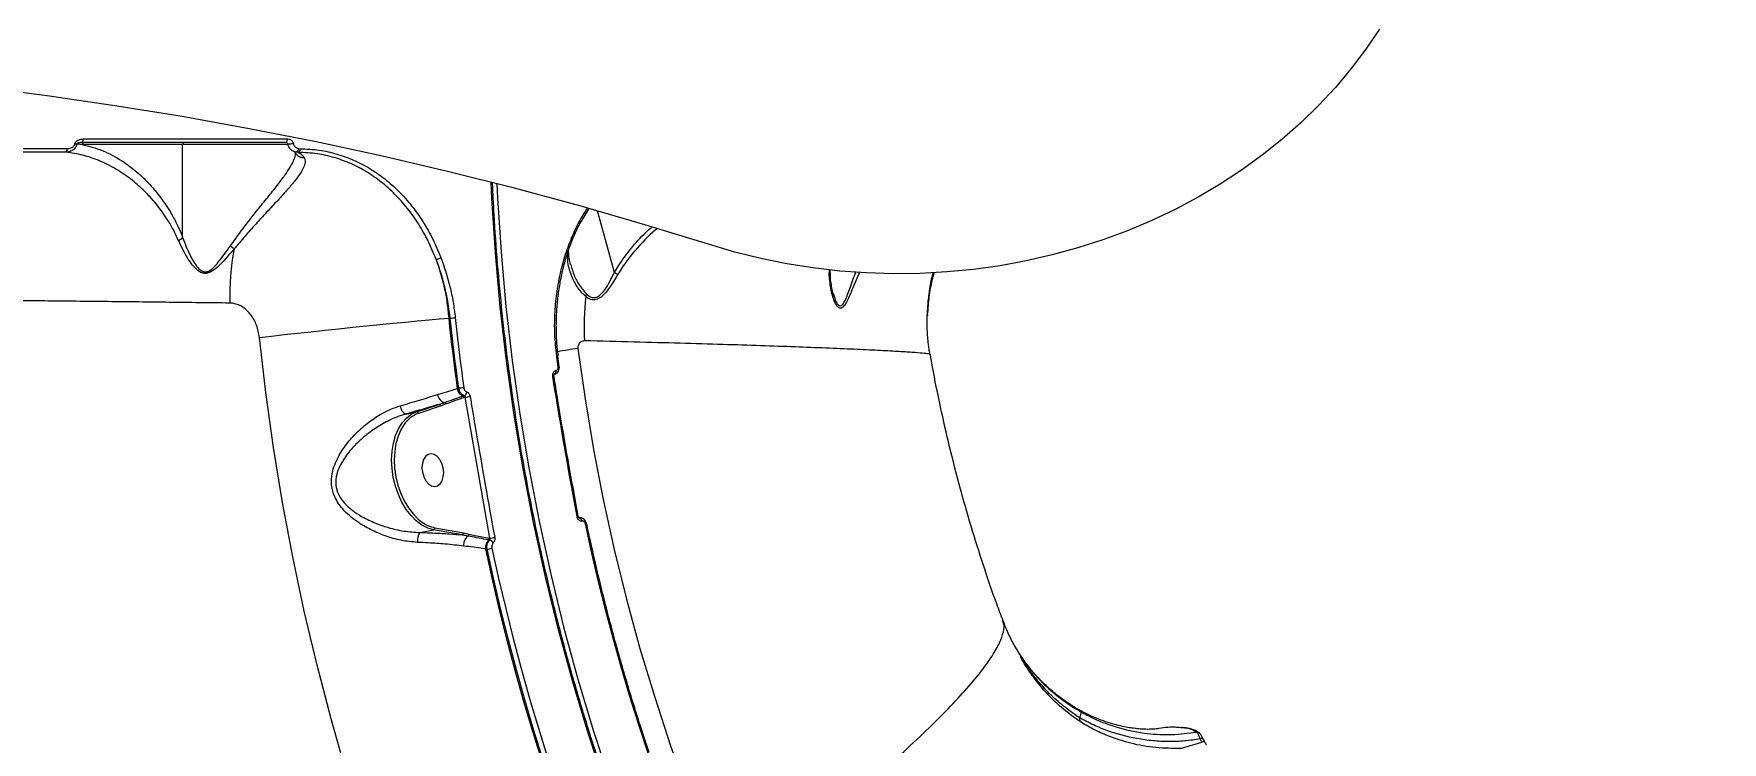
# Model space of a CAD drawing. Header units: millimetres. Extents: x -7245 to 6306, y -6696 to 5973.
# Drawn here: x 2194.1 to 2654.6, y -758 to -564.7 of the extents above; entities that cross this region are included whole.
import ezdxf

# ---------------------------------------------------------------- set-up
doc = ezdxf.new("R2010")
doc.units = ezdxf.units.MM
for name, color, linetype in [('DIKOM_ОБЪЕКТ', 7, 'Continuous'), ('DIKOM_РАЗМЕР_ЗОНА', 7, 'Continuous'), ('DIKOM_РАЗМЕР_ОБЪЕКТА', 7, 'Continuous')]:
    doc.layers.add(name, color=color, linetype=linetype)
doc.styles.add('style1', font='arial.ttf', dxfattribs={"width": 0.8})
doc.dimstyles.new('1-50', dxfattribs={"dimtxt": 300, "dimasz": 200, "dimexe": 100, "dimexo": 0, "dimgap": 100, "dimtad": 1, "dimtxsty": 'style1', "dimcen": 200, "dimclrd": 7, "dimclre": 7, "dimclrt": 7, "dimadec": 1, "dimazin": 2, "dimtfac": 1, "dimtmove": 0, "dimatfit": 2, "dimfxl": 0, "dimlwd": 25, "dimlwe": 18, "dimarcsym": 0})

# ---------------------------------------------------------------- blocks, each defined once
blk = doc.blocks.new('*D10')
at = {"layer": 'Defpoints', "color": 0, "transparency": 16777216}
for p in [(-4365.71, 2792.53), (4306.16, 475.6), (4306.16, -5965.27)]:
    blk.add_point(p, dxfattribs=at)
at = {"layer": 'DIKOM_РАЗМЕР_ОБЪЕКТА', "color": 7, "lineweight": 18, "transparency": 16777216}
for p, q in [((-4365.71, 2792.53), (-4365.71, -6065.27)), ((4306.16, 475.6), (4306.16, -6065.27))]:
    blk.add_line(p, q, dxfattribs=at)
at = {"layer": 'DIKOM_РАЗМЕР_ОБЪЕКТА', "color": 7, "lineweight": 25, "transparency": 16777216}
blk.add_line((-4165.71, -5965.27), (4106.16, -5965.27), dxfattribs=at)
at = {"layer": 'DIKOM_РАЗМЕР_ОБЪЕКТА', "color": 7, "transparency": 16777216}
for points in [[(-4165.71, -5931.93), (-4165.71, -5998.6), (-4365.71, -5965.27)], [(4106.16, -5931.93), (4106.16, -5998.6), (4306.16, -5965.27)]]:
    blk.add_solid(points, dxfattribs=at)
at = {"layer": 'DIKOM_РАЗМЕР_ОБЪЕКТА', "color": 7, "transparency": 16777216, "insert": (-85.78, -5712.1), "char_height": 300, "attachment_point": 5, "style": 'style1'}
blk.add_mtext('8650', dxfattribs=at)
blk = doc.blocks.new('*D12')
at = {"layer": 'Defpoints', "color": 0, "transparency": 16777216}
for p in [(-5865.71, 123.34), (6306.18, -91.92), (6306.18, -6596.14)]:
    blk.add_point(p, dxfattribs=at)
at = {"layer": 'DIKOM_РАЗМЕР_ЗОНА', "color": 7, "lineweight": 18, "transparency": 16777216}
for p, q in [((-5865.71, 123.34), (-5865.71, -6696.14)), ((6306.18, -91.92), (6306.18, -6696.14))]:
    blk.add_line(p, q, dxfattribs=at)
at = {"layer": 'DIKOM_РАЗМЕР_ЗОНА', "color": 7, "lineweight": 25, "transparency": 16777216}
blk.add_line((-5665.71, -6596.14), (6106.18, -6596.14), dxfattribs=at)
at = {"layer": 'DIKOM_РАЗМЕР_ЗОНА', "color": 7, "transparency": 16777216}
for points in [[(-5665.71, -6562.81), (-5665.71, -6629.48), (-5865.71, -6596.14)], [(6106.18, -6562.81), (6106.18, -6629.48), (6306.18, -6596.14)]]:
    blk.add_solid(points, dxfattribs=at)
at = {"layer": 'DIKOM_РАЗМЕР_ЗОНА', "color": 7, "transparency": 16777216, "insert": (-71.19, -6342.97), "char_height": 300, "attachment_point": 5, "style": 'style1'}
blk.add_mtext('12150', dxfattribs=at)

msp = doc.modelspace()

# ---------------------------------------------------------------- linework, layer by layer
at = {"layer": 'DIKOM_ОБЪЕКТ', "color": 7, "linetype": 'Continuous', "lineweight": 15}
for p, q in [((2234.742, -594.87), (2207.316, -594.87)), ((2234.742, -620.203), (2234.742, -594.87)), ((2263.606, -594.87), (2234.742, -594.87)), ((2265.251, -596.884), (2265.594, -596.981)), ((2266.28, -597.048), (2265.594, -596.981)), ((2266.314, -595.993), (2266.753, -596.043)), ((2345.484, -612.374), (2343.3, -615.976)), ((2352.5, -629.824), (2347.915, -613.035)), ((2340.573, -627.592), (2340.623, -627.754)), ((2412.162, -635.439), (2412.415, -636.284)), ((2307.713, -642.266), (2307.288, -642.268)), ((2437.887, -641.333), (2437.878, -641.549)), ((2337.449, -655.432), (2337.068, -652.548)), ((2336, -658.203), (2336, -658.205)), ((2336.14, -657.604), (2336.089, -657.622)), ((2336.14, -657.604), (2336.103, -657.619)), ((2336.159, -657.6), (2336.14, -657.604)), ((2336.534, -656.573), (2336.553, -656.57)), ((2309.622, -661.486), (2310.03, -661.351)), ((2298.545, -667.838), (2304.705, -665.792)), ((2305.204, -666.2), (2299.045, -668.247)), ((2306.605, -665.689), (2305.204, -666.2)), ((2311.234, -663.521), (2311.549, -663.417)), ((2311.778, -663.839), (2311.554, -663.913)), ((2318.48, -702.316), (2311.778, -663.839)), ((2295.564, -668.433), (2298.545, -667.838)), ((2303.535, -699.431), (2311.33, -700.845)), ((2342.617, -696.304), (2342.616, -696.305)), ((2342.874, -696.763), (2342.941, -696.771)), ((2342.961, -696.767), (2342.877, -696.747)), ((2343.506, -696.761), (2342.894, -696.638)), ((2342.941, -696.771), (2342.961, -696.767)), ((2343.686, -697.641), (2343.666, -697.645)), ((2299.458, -700.74), (2303.177, -699.997)), ((2310.971, -701.411), (2303.177, -699.997)), ((2311.33, -700.845), (2312.833, -701.161)), ((2318.396, -702.301), (2318.48, -702.316)), ((2317.74, -705.313), (2317.292, -705.235)), ((2463.326, -734.778), (2463.303, -734.662)), ((2479.624, -752.386), (2479.326, -751.295)), ((2506.887, -759.663), (2512.727, -757.967)), ((2512.727, -757.967), (2512.251, -757.075)), ((2512.807, -756.648), (2512.804, -756.644)), ((2513.285, -757.536), (2512.808, -756.648))]:
    msp.add_line(p, q, dxfattribs=at)
at = {"layer": 'DIKOM_ОБЪЕКТ', "color": 7, "linetype": 'Continuous', "lineweight": 15, "flags": 128}
for points in [[(2561.139, -563.44), (2557.427, -568.899), (2553.411, -574.195), (2549.102, -579.315), (2544.51, -584.247), (2539.646, -588.979), (2534.521, -593.5), (2529.148, -597.8), (2523.539, -601.867), (2517.707, -605.693), (2511.668, -609.268), (2505.434, -612.583), (2499.021, -615.632), (2492.444, -618.406), (2485.718, -620.899), (2478.86, -623.105), (2471.887, -625.019), (2464.813, -626.636), (2457.657, -627.953), (2450.436, -628.966), (2443.166, -629.672), (2435.865, -630.071), (2428.55, -630.161), (2421.239, -629.943), (2413.948, -629.415), (2406.696, -628.581), (2399.5, -627.441), (2392.377, -625.999), (2385.343, -624.258), (2378.415, -622.222)], [(2378.415, -622.222), (2360.809, -616.797), (2343.083, -611.671), (2325.246, -606.846), (2307.303, -602.323), (2289.261, -598.105), (2271.128, -594.193), (2252.909, -590.588), (2234.614, -587.292), (2216.247, -584.306), (2197.816, -581.631), (2179.329, -579.269)], [(2207.581, -593.365), (2207.574, -593.561), (2207.552, -593.75), (2207.518, -593.923), (2207.471, -594.075), (2207.414, -594.2), (2207.348, -594.293), (2207.277, -594.35), (2207.204, -594.37)], [(2263.253, -593.362), (2263.244, -593.558), (2263.215, -593.747), (2263.168, -593.921), (2263.105, -594.074), (2263.028, -594.2), (2262.939, -594.293), (2262.843, -594.35), (2262.743, -594.37)], [(2264.946, -594.66), (2264.688, -594.708), (2264.409, -594.753), (2264.132, -594.791), (2263.879, -594.819), (2263.671, -594.835), (2263.525, -594.838), (2263.452, -594.827), (2263.458, -594.803)], [(2266.314, -595.993), (2266.271, -596.195), (2266.207, -596.39), (2266.125, -596.568), (2266.03, -596.721), (2265.924, -596.844), (2265.813, -596.93), (2265.701, -596.976), (2265.594, -596.981)], [(2399.476, -877.183), (2392.117, -864.327), (2385.084, -851.283), (2378.382, -838.061), (2372.015, -824.67), (2365.988, -811.117), (2360.305, -797.413), (2354.969, -783.565), (2349.984, -769.582), (2345.354, -755.475), (2341.08, -741.252), (2337.166, -726.923), (2333.615, -712.496), (2330.429, -697.982), (2327.609, -683.391), (2325.159, -668.73), (2323.079, -654.011), (2321.37, -639.242), (2320.035, -624.434), (2319.073, -609.596), (2318.86, -605.198)], [(2320.416, -605.596), (2320.607, -609.506), (2321.566, -624.3), (2322.897, -639.063), (2324.601, -653.788), (2326.674, -668.463), (2329.118, -683.079), (2331.929, -697.627), (2335.105, -712.097), (2338.646, -726.481), (2342.548, -740.767), (2346.809, -754.947), (2351.425, -769.012), (2356.395, -782.952), (2361.715, -796.758), (2367.381, -810.422), (2373.39, -823.934), (2379.737, -837.285), (2386.419, -850.467), (2393.431, -863.471), (2400.768, -876.288)], [(2255.669, -647.549), (2258.979, -647.166), (2262.451, -646.772), (2266.054, -646.37), (2269.755, -645.965), (2273.522, -645.559), (2277.318, -645.157), (2281.11, -644.763), (2284.863, -644.379), (2288.542, -644.009), (2292.115, -643.657), (2295.549, -643.326), (2298.811, -643.019), (2301.874, -642.739), (2304.708, -642.488), (2307.288, -642.268)], [(2307.288, -642.268), (2307.546, -644.674), (2307.814, -647.08), (2308.091, -649.484), (2308.378, -651.887), (2308.674, -654.288), (2308.981, -656.689), (2309.296, -659.088), (2309.622, -661.486)], [(2310.03, -661.351), (2309.707, -658.97), (2309.394, -656.587), (2309.09, -654.203), (2308.796, -651.818), (2308.511, -649.431), (2308.236, -647.044), (2307.97, -644.655), (2307.713, -642.266)], [(2309.083, -642.124), (2309.339, -644.509), (2309.604, -646.892), (2309.879, -649.274), (2310.163, -651.655), (2310.457, -654.035), (2310.76, -656.413), (2311.073, -658.791), (2311.395, -661.167)], [(2311.23, -850.975), (2305.108, -837.163), (2299.307, -823.209), (2293.83, -809.12), (2288.679, -794.906), (2283.858, -780.572), (2279.368, -766.128), (2275.214, -751.581), (2271.396, -736.939), (2267.918, -722.21), (2264.78, -707.403), (2261.985, -692.525), (2259.534, -677.584), (2257.428, -662.59), (2255.669, -647.549)], [(2337.126, -655.493), (2337.078, -655.132), (2337.029, -654.772), (2336.981, -654.411), (2336.934, -654.05), (2336.886, -653.69), (2336.839, -653.329), (2336.792, -652.968), (2336.745, -652.607)], [(2337.068, -652.548), (2337.067, -652.548), (2337.067, -652.548)], [(2342.529, -650.515), (2344.494, -664.323), (2346.804, -678.076), (2349.457, -691.765), (2352.452, -705.382), (2355.787, -718.916), (2359.459, -732.36), (2363.466, -745.706), (2367.805, -758.943), (2372.475, -772.064), (2377.471, -785.061), (2382.79, -797.925)], [(2303.177, -699.997), (2301.571, -699.53), (2299.988, -698.718), (2298.461, -697.58), (2297.025, -696.139), (2295.711, -694.429), (2294.547, -692.486), (2293.56, -690.354), (2292.77, -688.077), (2292.195, -685.707), (2291.848, -683.295), (2291.736, -680.895), (2291.861, -678.558), (2292.222, -676.336), (2292.809, -674.277), (2293.61, -672.428), (2294.609, -670.827), (2295.782, -669.51), (2297.103, -668.507), (2298.545, -667.838)], [(2295.054, -671.384), (2294.259, -672.697), (2293.482, -674.491), (2292.912, -676.487), (2292.563, -678.641), (2292.441, -680.908), (2292.55, -683.235), (2292.887, -685.574), (2293.444, -687.872), (2294.21, -690.08), (2295.168, -692.148), (2296.296, -694.032), (2297.57, -695.69), (2298.963, -697.087), (2299.904, -697.83)], [(2305.782, -683.125), (2305.413, -681.908), (2304.845, -680.838), (2304.125, -680.002), (2303.311, -679.468), (2302.469, -679.28), (2301.667, -679.452), (2300.97, -679.969), (2300.435, -680.792), (2300.104, -681.853), (2300.006, -683.066), (2300.147, -684.332), (2300.516, -685.549), (2301.084, -686.619), (2301.804, -687.455), (2302.618, -687.988), (2303.461, -688.177), (2304.263, -688.006), (2304.959, -687.487), (2305.495, -686.664), (2305.825, -685.604), (2305.923, -684.391), (2305.782, -683.125)], [(2361.659, -760.952), (2359.139, -753.25), (2356.728, -745.513), (2354.427, -737.741), (2352.236, -729.936), (2350.155, -722.1), (2348.186, -714.235), (2346.327, -706.342), (2344.581, -698.423)], [(2317.292, -705.235), (2319.127, -713.545), (2321.078, -721.827), (2323.146, -730.08), (2325.33, -738.302), (2327.629, -746.492), (2330.043, -754.647), (2332.571, -762.767), (2335.213, -770.849)], [(2335.572, -770.6), (2332.944, -762.557), (2330.43, -754.478), (2328.029, -746.362), (2325.742, -738.214), (2323.569, -730.033), (2321.511, -721.821), (2319.568, -713.581), (2317.74, -705.313)], [(2319.088, -705.031), (2320.911, -713.28), (2322.85, -721.502), (2324.903, -729.695), (2327.071, -737.858), (2329.354, -745.989), (2331.749, -754.086), (2334.258, -762.147), (2336.879, -770.171)]]:
    msp.add_lwpolyline(points, dxfattribs=at)
at = {"layer": 'DIKOM_ОБЪЕКТ', "color": 7, "linetype": 'Continuous', "lineweight": 15}
for centre, radius, start, end in [((2202.176, -596.203), 1.098, 312.69338, 10.19135), ((2204.252, -602.268), 7.605, 78.0347, 81.81364), ((2207.786, -594.839), 0.471, 94.15936, 183.70144), ((2235.212, -594.839), 0.471, 94.15936, 183.70144), ((2265.79, -596.204), 0.976, 300.08767, 9.5199), ((2323.138, -636.794), 75.576, 169.79239, 181.03582), ((2222.787, -653.376), 39.661, 49.09455, 50.98884), ((2303.365, -622.632), 3.617, 278.09959, 300.02026), ((2410.058, -644.272), 65.857, 173.12726, 183.64194), ((2342.687, -635.463), 2.194, 334.95006, 354.96088), ((2303.914, -598.821), 43.611, 274.99847, 276.80768), ((2336.52, -650.453), 2.166, 275.95373, 284.64106), ((2404.054, -1048.354), 402.568, 98.79107, 99.59928), ((2335.503, -656.957), 1.343, 277.44128, 291.70398), ((2335.642, -656.823), 0.925, 302.49056, 15.66111), ((2335.662, -656.819), 0.925, 302.48085, 15.65926), ((2336.834, -653.052), 2.458, 276.81522, 284.46503), ((2312.381, -660.957), 2.809, 190.85894, 245.91521), ((2305.877, -625.41), 36.18, 276.59148, 278.77219), ((2310.957, -662.228), 1.328, 296.51212, 351.83154), ((2296.776, -665.988), 2.729, 184.46621, 243.64348), ((2306.893, -662.729), 2.653, 188.31837, 253.94622), ((2304.728, -666.272), 0.481, 8.56489, 92.81905), ((2306.095, -665.794), 0.52, 11.68943, 82.89179), ((2311.009, -664.033), 0.559, 12.3145, 66.17696), ((2309.291, -643.833), 20.16, 277.08438, 281.00703), ((2301.902, -675.988), 8.252, 110.26176, 146.08957), ((2298.569, -668.318), 0.481, 8.56489, 92.81905), ((2305.383, -690.322), 9.295, 233.87864, 258.53467), ((2302.999, -699.488), 0.54, 289.23363, 6.02097), ((2341.744, -693.137), 3.285, 279.58419, 285.39333), ((2342.671, -697.732), 0.999, 5.03306, 74.29156), ((2342.692, -697.728), 0.998, 5.01305, 74.35155), ((2344.269, -696.807), 1.645, 280.91763, 292.44919), ((2302.571, -702.971), 3.831, 144.37161, 186.99428), ((2310.793, -700.902), 0.54, 289.23363, 6.02097), ((2314.449, -704.15), 3.111, 128.18617, 185.37449), ((2312.252, -701.191), 0.582, 298.03785, 3.02279), ((2320.399, -704.994), 3.117, 134.63952, 184.4336), ((2317.776, -702.331), 0.621, 314.26912, 2.82829), ((2318.142, -704.328), 1.54, 31.38601, 77.55704), ((2310.355, -653.904), 49.089, 279.52703, 281.13756), ((2313.797, -683.135), 22.526, 280.0825, 283.58442), ((2511.387, -756.18), 0.991, 55.04624, 98.54086), ((2511.763, -755.863), 1.306, 291.92788, 323.06674), ((2512.242, -756.765), 1.295, 291.98367, 323.3887)]:
    msp.add_arc(centre, radius, start, end, dxfattribs=at)
for points, knots in [([(2205.335, -594.741), (2205.345, -594.686), (2205.376, -594.511), (2205.536, -594.198), (2205.889, -593.841), (2206.577, -593.46), (2207.183, -593.403), (2207.581, -593.365)], [0, 0, 0, 0, 0.05543, 0.1782902, 0.3494844, 0.5728175, 1, 1, 1, 1]), ([(2207.581, -593.365), (2208.198, -593.365), (2211.283, -593.365), (2219.268, -593.365), (2231.4, -593.364), (2246.958, -593.363), (2257.421, -593.362), (2263.253, -593.362)], [0, 0, 0, 0, 0.0321573, 0.1607916, 0.4182846, 0.6757725, 1, 1, 1, 1]), ([(2263.253, -593.362), (2263.314, -593.364), (2263.607, -593.372), (2264.079, -593.506), (2264.543, -593.842), (2264.837, -594.232), (2264.91, -594.517), (2264.946, -594.66)], [0, 0, 0, 0, 0.0843286, 0.4026091, 0.6517799, 0.8254663, 1, 1, 1, 1]), ([(2202.921, -597.01), (2197.4, -597.007), (2186.36, -597.002), (2169.437, -596.994), (2152.288, -596.988), (2140.673, -596.983), (2134.866, -596.981)], [0, 0, 0, 0, 0.2491002, 0.498199, 0.7490991, 1, 1, 1, 1]), ([(2135.055, -595.983), (2140.834, -595.985), (2152.39, -595.989), (2169.537, -595.995), (2186.539, -596.001), (2197.685, -596.006), (2203.257, -596.008)], [0, 0, 0, 0, 0.2490996, 0.4981994, 0.7491008, 1, 1, 1, 1]), ([(2205.829, -594.828), (2205.816, -594.911), (2205.773, -595.18), (2205.575, -595.659), (2205.135, -596.214), (2204.377, -596.734), (2203.588, -596.975), (2203.055, -597.003), (2202.921, -597.01)], [0, 0, 0, 0, 0.0636161, 0.2059012, 0.3867683, 0.5938442, 0.8977573, 1, 1, 1, 1]), ([(2233.653, -621.192), (2233.153, -620.11), (2232.154, -617.946), (2230.108, -614.523), (2227.532, -610.977), (2224.379, -607.552), (2220.706, -604.327), (2216.592, -601.507), (2212.048, -599.243), (2207.511, -597.674), (2204.45, -597.231), (2202.921, -597.01)], [0, 0, 0, 0, 0.0661264, 0.1323044, 0.2383316, 0.3447301, 0.4509791, 0.5939548, 0.7292246, 0.8647205, 1, 1, 1, 1]), ([(2203.257, -596.008), (2203.637, -595.975), (2204.199, -595.925), (2204.833, -595.572), (2205.153, -595.248), (2205.298, -594.955), (2205.326, -594.79), (2205.335, -594.741)], [0, 0, 0, 0, 0.4385724, 0.6486495, 0.819138, 0.9451238, 1, 1, 1, 1]), ([(2207.204, -594.37), (2206.965, -594.381), (2206.612, -594.398), (2206.189, -594.521), (2205.975, -594.633), (2205.86, -594.739), (2205.835, -594.81), (2205.829, -594.828)], [0, 0, 0, 0, 0.4939286, 0.7307253, 0.8854493, 0.9701308, 1, 1, 1, 1]), ([(2207.316, -594.87), (2207.152, -594.865), (2206.658, -594.849), (2206.161, -594.837), (2205.829, -594.828)], [0, 0, 0, 0, 0.3320327, 1, 1, 1, 1]), ([(2262.743, -594.37), (2258.278, -594.37), (2249.347, -594.37), (2235.571, -594.37), (2221.55, -594.37), (2211.986, -594.37), (2207.204, -594.37)], [0, 0, 0, 0, 0.249317, 0.4986286, 0.7493133, 1, 1, 1, 1]), ([(2207.316, -594.87), (2209.154, -595.347), (2212.831, -596.3), (2217.947, -599.056), (2222.27, -602.295), (2225.82, -605.731), (2228.862, -609.376), (2231.341, -613.14), (2233.307, -616.77), (2234.264, -619.059), (2234.742, -620.203)], [0, 0, 0, 0, 0.1801473, 0.3602691, 0.5134877, 0.6278155, 0.742328, 0.8564345, 0.9282365, 1, 1, 1, 1]), ([(2247.753, -622.558), (2249.074, -620.732), (2251.716, -617.083), (2255.457, -612.386), (2258.653, -608.437), (2261.071, -605.384), (2263.006, -602.753), (2264.373, -600.637), (2265.193, -598.901), (2265.617, -597.742), (2265.511, -597.272), (2265.487, -597.165)], [0, 0, 0, 0, 0.1792001, 0.3581598, 0.4829504, 0.6076018, 0.7083494, 0.8090015, 0.8923252, 0.9755738, 1, 1, 1, 1]), ([(2267.834, -598.438), (2267.999, -598.865), (2268.289, -599.616), (2267.794, -601.124), (2266.886, -602.772), (2265.423, -604.762), (2263.332, -607.234), (2260.705, -610.109), (2257.708, -613.302), (2254.662, -616.601), (2251.66, -619.946), (2249.724, -622.25), (2248.758, -623.4)], [0, 0, 0, 0, 0.1044915, 0.1833877, 0.2623416, 0.3558391, 0.4494231, 0.5631918, 0.6770819, 0.7845045, 0.8924023, 1, 1, 1, 1]), ([(2263.458, -594.803), (2263.45, -594.774), (2263.436, -594.721), (2263.383, -594.63), (2263.275, -594.519), (2263.08, -594.414), (2262.891, -594.373), (2262.769, -594.371), (2262.743, -594.37)], [0, 0, 0, 0, 0.0645371, 0.1179348, 0.268882, 0.5295605, 0.8995917, 1, 1, 1, 1]), ([(2265.594, -596.981), (2265.335, -596.903), (2264.766, -596.732), (2264.103, -596.198), (2263.629, -595.523), (2263.516, -595.047), (2263.458, -594.803)], [0, 0, 0, 0, 0.254336, 0.5587711, 0.7735035, 1, 1, 1, 1]), ([(2264.946, -594.66), (2264.985, -594.809), (2265.061, -595.105), (2265.371, -595.515), (2265.795, -595.837), (2266.15, -595.943), (2266.314, -595.993)], [0, 0, 0, 0, 0.2096156, 0.4181859, 0.7298591, 1, 1, 1, 1]), ([(2265.218, -596.876), (2265.211, -596.873), (2265.187, -596.86), (2265.379, -597.005), (2265.6, -597.318), (2265.7, -597.459)], [0, 0, 0, 0, 0.1781398, 0.6273223, 1, 1, 1, 1]), ([(2265.719, -597.449), (2265.734, -597.48), (2265.867, -597.75), (2266.346, -598.11), (2267.022, -598.405), (2267.546, -598.455), (2267.79, -598.441), (2267.834, -598.438)], [0, 0, 0, 0, 0.0430546, 0.3743232, 0.7056312, 0.9474735, 1, 1, 1, 1]), ([(2266.28, -597.048), (2266.574, -597.205), (2267.098, -597.482), (2267.61, -598.147), (2267.834, -598.438)], [0, 0, 0, 0, 0.5623833, 1, 1, 1, 1]), ([(2303.875, -626.214), (2303.174, -624.535), (2301.771, -621.172), (2299.123, -616.526), (2296.108, -612.24), (2292.7, -608.411), (2288.957, -605.063), (2284.917, -602.248), (2280.615, -600.015), (2276.11, -598.383), (2271.321, -597.285), (2268.004, -597.129), (2266.28, -597.048)], [0, 0, 0, 0, 0.0992842, 0.1988793, 0.298156, 0.3974211, 0.4970097, 0.5962716, 0.6950874, 0.7942198, 0.8930331, 1, 1, 1, 1]), ([(2266.753, -596.043), (2268.515, -596.125), (2271.906, -596.283), (2276.801, -597.402), (2281.405, -599.064), (2285.802, -601.341), (2289.931, -604.209), (2293.757, -607.62), (2297.239, -611.523), (2300.319, -615.89), (2303.025, -620.625), (2304.459, -624.053), (2305.175, -625.765)], [0, 0, 0, 0, 0.1070817, 0.2059713, 0.3051855, 0.4040778, 0.503338, 0.6029132, 0.7021804, 0.8013506, 0.9008311, 1, 1, 1, 1]), ([(2399.767, -876.93), (2398.574, -874.89), (2395.112, -868.968), (2389.587, -859.043), (2383.284, -847.11), (2377.26, -835.03), (2371.515, -822.81), (2366.052, -810.458), (2360.874, -797.979), (2355.984, -785.382), (2351.385, -772.672), (2347.079, -759.856), (2343.069, -746.942), (2339.357, -733.937), (2335.944, -720.847), (2332.833, -707.68), (2330.026, -694.442), (2327.523, -681.142), (2325.327, -667.786), (2323.438, -654.382), (2321.855, -640.937), (2320.594, -627.457), (2319.718, -615.621), (2319.392, -608.273), (2319.267, -605.435)], [0, 0, 0, 0, 0.0248558, 0.0721238, 0.1193938, 0.1666637, 0.2139331, 0.2612017, 0.3084714, 0.3557409, 0.4030095, 0.4502792, 0.497548, 0.5448172, 0.5920863, 0.6393554, 0.6866244, 0.7338937, 0.7811633, 0.8284321, 0.8757007, 0.9229695, 0.9702392, 1, 1, 1, 1]), ([(2336.745, -652.607), (2336.539, -650.597), (2336.128, -646.577), (2336.209, -640.637), (2336.778, -634.891), (2337.825, -629.404), (2339.321, -624.129), (2341.278, -619.172), (2343.226, -615.182), (2344.644, -613.037), (2345.148, -612.274)], [0, 0, 0, 0, 0.1376845, 0.2753709, 0.4056561, 0.5363523, 0.6666417, 0.7970293, 0.9278356, 1, 1, 1, 1]), ([(2337.162, -652.536), (2337.082, -651.929), (2336.829, -650.01), (2336.653, -646.738), (2336.625, -642.743), (2336.846, -638.747), (2337.297, -634.791), (2337.979, -630.915), (2338.884, -627.159), (2339.995, -623.556), (2341.315, -620.152), (2342.484, -617.569), (2343.266, -616.198), (2343.481, -615.821)], [0, 0, 0, 0, 0.0467577, 0.1478262, 0.2498819, 0.3526232, 0.455725, 0.5587032, 0.6611359, 0.7626874, 0.8631113, 0.9622421, 1, 1, 1, 1]), ([(2234.74, -620.216), (2234.607, -620.391), (2234.361, -620.715), (2233.926, -621.032), (2233.69, -621.17), (2233.653, -621.192)], [0, 0, 0, 0, 0.4995933, 0.9205319, 1, 1, 1, 1]), ([(2248.758, -623.4), (2247.528, -624.847), (2245.827, -626.849), (2243.538, -628.982), (2242.184, -629.855), (2241.004, -630.137), (2239.903, -629.956), (2238.664, -629.176), (2237.421, -627.846), (2235.548, -625.141), (2234.457, -622.868), (2233.653, -621.192)], [0, 0, 0, 0, 0.2311155, 0.3196579, 0.3913936, 0.4366855, 0.4822147, 0.545648, 0.6397106, 0.7342191, 1, 1, 1, 1]), ([(2234.742, -620.203), (2234.742, -620.205), (2234.742, -620.208), (2234.741, -620.213), (2234.741, -620.215), (2234.74, -620.216)], [0, 0, 0, 0, 0.4121565, 0.7883206, 1, 1, 1, 1]), ([(2234.74, -620.216), (2234.741, -620.218), (2235.337, -622.041), (2236.334, -624.368), (2237.906, -627.256), (2238.964, -628.66), (2240.036, -629.516), (2241.01, -629.718), (2242.055, -629.403), (2243.227, -628.461), (2245.22, -626.182), (2246.686, -624.086), (2247.753, -622.558)], [0, 0, 0, 0, 0.0003108, 0.2742119, 0.3691342, 0.4635405, 0.5235437, 0.5648622, 0.6061774, 0.6747171, 0.7630203, 1, 1, 1, 1]), ([(2352.5, -629.824), (2352.853, -629.226), (2354.214, -626.92), (2357.002, -623.197), (2360.095, -619.724), (2362.088, -617.962), (2362.614, -617.497)], [0, 0, 0, 0, 0.1289438, 0.4973688, 0.8672242, 1, 1, 1, 1]), ([(2364.045, -617.925), (2363.93, -618.016), (2361.755, -619.733), (2358.92, -622.808), (2355.519, -626.98), (2354.064, -629.31), (2353.337, -630.475)], [0, 0, 0, 0, 0.0269326, 0.5078553, 0.7539737, 1, 1, 1, 1]), ([(2303.875, -626.214), (2304.683, -628.763), (2305.908, -632.625), (2306.876, -638.068), (2307.151, -640.868), (2307.288, -642.268)], [0, 0, 0, 0, 0.4927845, 0.7463767, 1, 1, 1, 1]), ([(2307.713, -642.266), (2307.326, -639.548), (2306.741, -635.431), (2305.284, -630.109), (2304.344, -627.512), (2303.875, -626.214)], [0, 0, 0, 0, 0.4928171, 0.746412, 1, 1, 1, 1]), ([(2305.175, -625.765), (2306.065, -628.362), (2307.414, -632.296), (2308.546, -637.843), (2308.904, -640.697), (2309.083, -642.124)], [0, 0, 0, 0, 0.4927615, 0.7463788, 1, 1, 1, 1]), ([(2344.675, -636.392), (2343.972, -635.687), (2342.549, -634.259), (2340.92, -631.238), (2339.778, -628.034), (2339.732, -625.627), (2339.713, -624.616)], [0, 0, 0, 0, 0.2248265, 0.4554803, 0.7711726, 1, 1, 1, 1]), ([(2340.509, -627.636), (2340.361, -627.061), (2340.039, -625.805), (2339.992, -624.502), (2339.967, -623.795)], [0, 0, 0, 0, 0.4579191, 1, 1, 1, 1]), ([(2340.623, -627.754), (2340.878, -628.697), (2341.395, -630.616), (2342.846, -633.345), (2344.193, -634.881), (2344.873, -635.656)], [0, 0, 0, 0, 0.3238815, 0.6589207, 1, 1, 1, 1]), ([(2353.337, -630.475), (2352.62, -631.669), (2351.618, -633.338), (2350.212, -635.21), (2349.132, -636.373), (2347.85, -637.239), (2346.312, -637.39), (2345.281, -636.864), (2344.739, -636.442), (2344.675, -636.392)], [0, 0, 0, 0, 0.2865082, 0.400284, 0.5163054, 0.6574508, 0.7993879, 0.9763508, 1, 1, 1, 1]), ([(2344.873, -635.656), (2345.281, -635.99), (2346.016, -636.592), (2347.296, -636.753), (2348.621, -636.083), (2349.941, -634.489), (2351.26, -632.317), (2352.07, -630.644), (2352.504, -629.833), (2352.505, -629.832)], [0, 0, 0, 0, 0.1595697, 0.2875275, 0.4150517, 0.5934538, 0.7962163, 0.9997203, 1, 1, 1, 1]), ([(2352.505, -629.832), (2352.504, -629.831), (2352.503, -629.83), (2352.501, -629.827), (2352.5, -629.825), (2352.5, -629.824)], [0, 0, 0, 0, 0.3604112, 0.7805761, 1, 1, 1, 1]), ([(2353.337, -630.475), (2353.32, -630.458), (2353.222, -630.363), (2352.973, -630.151), (2352.671, -629.945), (2352.505, -629.832)], [0, 0, 0, 0, 0.0845701, 0.4974113, 1, 1, 1, 1]), ([(2419.364, -629.724), (2419.293, -629.873), (2418.804, -630.902), (2418.051, -632.747), (2417.108, -634.972), (2416.304, -636.815), (2415.576, -638.275), (2414.794, -639.381), (2413.996, -639.684), (2413.319, -639.205), (2412.776, -638.364), (2412.261, -637.156), (2411.792, -635.575), (2411.314, -632.972), (2411.015, -630.774), (2411.125, -629.167), (2411.134, -629.037)], [0, 0, 0, 0, 0.0156798, 0.108056, 0.200367, 0.2656398, 0.3320757, 0.4014789, 0.4715298, 0.5325912, 0.5895304, 0.6478607, 0.7310048, 0.8142402, 0.9849258, 1, 1, 1, 1]), ([(2412.325, -636.302), (2412.289, -636.204), (2412.14, -635.79), (2411.897, -634.764), (2411.615, -633.141), (2411.385, -631.204), (2411.362, -629.769), (2411.351, -629.055)], [0, 0, 0, 0, 0.0550848, 0.2327008, 0.4495146, 0.7261123, 1, 1, 1, 1]), ([(2412.415, -636.284), (2412.511, -636.64), (2412.77, -637.6), (2413.353, -638.573), (2414.039, -639.039), (2414.498, -638.812), (2414.96, -638.308), (2415.452, -637.44), (2416.096, -635.854), (2417.006, -633.271), (2417.782, -631.124), (2418.32, -629.637)], [0, 0, 0, 0, 0.0788565, 0.2122134, 0.3023871, 0.3918106, 0.4062914, 0.5105147, 0.62518, 0.7402375, 1, 1, 1, 1]), ([(2437.874, -641.57), (2437.872, -641.604), (2437.866, -641.702), (2437.878, -640.86), (2437.932, -639.605), (2438.074, -637.459), (2438.509, -634.227), (2438.966, -631.391), (2439.449, -629.876), (2439.461, -629.839)], [0, 0, 0, 0, 0.0673039, 0.1953829, 0.3120829, 0.4314129, 0.7093013, 0.9928289, 1, 1, 1, 1]), ([(2439.602, -629.827), (2439.246, -631.249), (2438.671, -633.54), (2438.248, -636.543), (2438.012, -638.804), (2437.92, -640.442), (2437.903, -640.898), (2437.9, -640.983)], [0, 0, 0, 0, 0.3342783, 0.5387414, 0.742906, 0.9522247, 1, 1, 1, 1]), ([(2247.574, -638.16), (2242.132, -638.092), (2231.241, -637.957), (2214.344, -637.765), (2197.091, -637.58), (2179.246, -637.403), (2160.836, -637.232), (2141.886, -637.066), (2122.702, -636.909), (2102.69, -636.756), (2081.859, -636.607), (2060.243, -636.461), (2038.564, -636.325), (2016.925, -636.197), (1995.425, -636.078), (1974.159, -635.966), (1953.165, -635.863), (1932.473, -635.766), (1912.121, -635.676), (1892.205, -635.592), (1872.818, -635.515), (1854.042, -635.443), (1835.919, -635.378), (1818.464, -635.317), (1801.713, -635.262), (1785.74, -635.212), (1770.625, -635.167), (1756.158, -635.126), (1742.442, -635.089), (1729.559, -635.056), (1717.784, -635.028), (1707.206, -635.004), (1697.736, -634.986), (1692.484, -634.977), (1689.858, -634.972)], [0, 0, 0, 0, 0.0277663, 0.0555659, 0.0833658, 0.1111321, 0.1400371, 0.1689798, 0.1979225, 0.2268275, 0.2586373, 0.290548, 0.3225097, 0.3544715, 0.3863817, 0.4181911, 0.4498952, 0.4816997, 0.5135552, 0.5454106, 0.5772149, 0.6089189, 0.6405473, 0.6722756, 0.704055, 0.735834, 0.7675622, 0.7991908, 0.8325935, 0.8660258, 0.899429, 0.9329427, 0.9664861, 1, 1, 1, 1]), ([(2255.669, -647.549), (2255.466, -646.418), (2255.066, -644.183), (2253.458, -641.293), (2251.277, -639.174), (2249.169, -638.263), (2247.92, -638.182), (2247.574, -638.16)], [0, 0, 0, 0, 0.2385175, 0.471323, 0.696793, 0.9159923, 1, 1, 1, 1]), ([(2438.575, -652.157), (2438.413, -651.252), (2438.013, -649.018), (2437.785, -645.422), (2437.703, -642.708), (2437.812, -641.354), (2437.814, -641.328)], [0, 0, 0, 0, 0.2534048, 0.6254931, 0.9926577, 1, 1, 1, 1]), ([(2344.334, -648.456), (2344.166, -648.465), (2343.817, -648.485), (2343.363, -648.702), (2343.002, -649.021), (2342.738, -649.398), (2342.577, -649.801), (2342.507, -650.192), (2342.522, -650.411), (2342.529, -650.515)], [0, 0, 0, 0, 0.1944653, 0.4037317, 0.5539186, 0.6910505, 0.8350169, 0.9219305, 1, 1, 1, 1]), ([(2438.524, -652.161), (2438.463, -652.118), (2438.334, -652.028), (2436.619, -651.842), (2433.798, -651.62), (2429.748, -651.365), (2424.479, -651.081), (2417.973, -650.773), (2410.424, -650.454), (2401.913, -650.128), (2392.532, -649.8), (2382.088, -649.466), (2370.553, -649.128), (2358.022, -648.789), (2348.896, -648.567), (2344.334, -648.456)], [0, 0, 0, 0, 0.0690377, 0.1462233, 0.223467, 0.3006537, 0.3800875, 0.4595861, 0.5390223, 0.614811, 0.6906539, 0.7664428, 0.8442753, 0.9221671, 1, 1, 1, 1]), ([(2458.504, -724.893), (2457.918, -723.347), (2456.013, -718.319), (2453.084, -709.691), (2449.713, -699.027), (2446.647, -688.266), (2443.86, -677.426), (2441.388, -666.508), (2439.65, -658.076), (2438.834, -653.268), (2438.643, -652.14)], [0, 0, 0, 0, 0.0658965, 0.2142324, 0.3624753, 0.5106375, 0.6587262, 0.806748, 0.9546988, 1, 1, 1, 1]), ([(2335.677, -658.289), (2335.662, -658.116), (2335.631, -657.77), (2335.751, -657.278), (2335.98, -656.884), (2336.261, -656.651), (2336.457, -656.595), (2336.534, -656.573)], [0, 0, 0, 0, 0.2183511, 0.4368202, 0.6530402, 0.8656911, 1, 1, 1, 1]), ([(2342.291, -696.377), (2342.17, -695.721), (2341.563, -692.444), (2339.252, -679.763), (2337.246, -667.712), (2335.677, -658.289)], [0, 0, 0, 0, 0.0517132, 0.2585564, 1, 1, 1, 1]), ([(2336.003, -658.202), (2336, -658.185), (2335.982, -658.104), (2335.985, -657.95), (2336.016, -657.774), (2336.068, -657.655), (2336.107, -657.61), (2336.104, -657.612), (2336.103, -657.613)], [0, 0, 0, 0, 0.0525371, 0.2601027, 0.4622761, 0.6636809, 0.8677186, 1, 1, 1, 1]), ([(2342.641, -696.3), (2341.868, -692.13), (2339.987, -681.983), (2337.792, -669.278), (2336.432, -660.74), (2336.027, -658.2)], [0, 0, 0, 0, 0.3288848, 0.8003616, 1, 1, 1, 1]), ([(2336.065, -657.696), (2336.104, -657.677), (2336.23, -657.613), (2336.388, -657.541), (2336.499, -657.491)], [0, 0, 0, 0, 0.3029656, 1, 1, 1, 1]), ([(2336.482, -657.457), (2336.404, -657.506), (2336.301, -657.57), (2336.186, -657.594), (2336.159, -657.6)], [0, 0, 0, 0, 0.7686399, 1, 1, 1, 1]), ([(2336.445, -657.472), (2336.519, -657.446), (2336.782, -657.351), (2337.124, -656.969), (2337.405, -656.395), (2337.509, -655.845), (2337.441, -655.527), (2337.422, -655.436)], [0, 0, 0, 0, 0.0980123, 0.3501394, 0.611339, 0.8887993, 1, 1, 1, 1]), ([(2336.553, -656.57), (2336.566, -656.567), (2336.658, -656.547), (2336.823, -656.463), (2336.98, -656.28), (2337.09, -656.045), (2337.148, -655.788), (2337.133, -655.584), (2337.126, -655.493)], [0, 0, 0, 0, 0.034016, 0.2521504, 0.4705485, 0.5979233, 0.8190565, 1, 1, 1, 1]), ([(2304.268, -663.113), (2305.935, -662.634), (2307.823, -662.092), (2309.432, -661.55), (2309.622, -661.486)], [0, 0, 0, 0, 0.8821605, 1, 1, 1, 1]), ([(2311.549, -663.417), (2311.469, -663.382), (2311.172, -663.253), (2310.704, -662.864), (2310.24, -662.178), (2310.1, -661.626), (2310.03, -661.351)], [0, 0, 0, 0, 0.1106221, 0.4063444, 0.7035283, 1, 1, 1, 1]), ([(2311.395, -661.167), (2311.431, -661.334), (2311.504, -661.667), (2311.771, -662.083), (2312.046, -662.318), (2312.223, -662.396), (2312.271, -662.417)], [0, 0, 0, 0, 0.2967916, 0.5940481, 0.8894233, 1, 1, 1, 1]), ([(2312.271, -662.417), (2312.307, -662.433), (2312.472, -662.503), (2312.743, -662.719), (2313.019, -663.125), (2313.1, -663.456), (2313.141, -663.622)], [0, 0, 0, 0, 0.0855695, 0.3892359, 0.6947811, 1, 1, 1, 1]), ([(2298.769, -703.437), (2297.293, -703.3), (2294.337, -703.025), (2290.013, -701.748), (2285.953, -700.03), (2282.72, -698.125), (2280.203, -696.19), (2278.481, -694.499), (2277.134, -692.751), (2275.958, -690.64), (2275.2, -687.869), (2275.383, -684.861), (2276.148, -682.261), (2277.417, -679.527), (2279.41, -676.528), (2282.241, -673.381), (2285.477, -670.567), (2288.652, -668.484), (2291.538, -667.033), (2293.216, -666.478), (2294.055, -666.2)], [0, 0, 0, 0, 0.0754468, 0.1510274, 0.221385, 0.2917221, 0.3346556, 0.3775442, 0.4104225, 0.4432573, 0.4962472, 0.5490762, 0.588989, 0.628975, 0.696942, 0.7650067, 0.8363499, 0.9076314, 0.9538269, 1, 1, 1, 1]), ([(2294.055, -666.2), (2295.854, -665.675), (2299.493, -664.613), (2302.664, -663.617), (2304.268, -663.113)], [0, 0, 0, 0, 0.4942486, 1, 1, 1, 1]), ([(2304.705, -665.792), (2303.274, -666.217), (2300.391, -667.075), (2297.181, -667.978), (2295.564, -668.433)], [0, 0, 0, 0, 0.4960507, 1, 1, 1, 1]), ([(2304.705, -665.792), (2304.918, -665.721), (2305.406, -665.557), (2305.888, -665.379), (2306.16, -665.279)], [0, 0, 0, 0, 0.4352707, 1, 1, 1, 1]), ([(2306.16, -665.279), (2306.369, -665.201), (2307.416, -664.815), (2309.117, -664.229), (2310.585, -663.739), (2311.234, -663.521)], [0, 0, 0, 0, 0.1222795, 0.6114369, 1, 1, 1, 1]), ([(2311.554, -663.913), (2311.115, -664.061), (2309.456, -664.618), (2307.813, -665.235), (2306.605, -665.689)], [0, 0, 0, 0, 0.2646815, 1, 1, 1, 1]), ([(2311.778, -663.839), (2311.773, -663.781), (2311.765, -663.666), (2311.694, -663.523), (2311.614, -663.447), (2311.561, -663.422), (2311.549, -663.417)], [0, 0, 0, 0, 0.3126748, 0.61977, 0.9171474, 1, 1, 1, 1]), ([(2313.141, -663.622), (2313.249, -664.279), (2313.789, -667.566), (2315.929, -680.394), (2318.12, -692.543), (2319.837, -702.068)], [0, 0, 0, 0, 0.0512235, 0.2561276, 1, 1, 1, 1]), ([(2295.564, -668.433), (2294.744, -668.689), (2293.09, -669.203), (2290.243, -670.515), (2287.065, -672.393), (2283.808, -674.891), (2280.905, -677.704), (2278.828, -680.345), (2277.462, -682.79), (2276.617, -685.065), (2276.341, -687.736), (2277.054, -690.167), (2278.19, -691.971), (2279.511, -693.462), (2281.21, -694.888), (2283.689, -696.507), (2286.882, -698.076), (2290.847, -699.464), (2295.093, -700.474), (2297.989, -700.65), (2299.458, -700.74)], [0, 0, 0, 0, 0.0468781, 0.0944889, 0.1667883, 0.2407714, 0.3086822, 0.3780262, 0.416343, 0.4555445, 0.5049189, 0.5540309, 0.5849079, 0.6167408, 0.6589118, 0.7018011, 0.7727126, 0.845076, 0.9214104, 1, 1, 1, 1]), ([(2343.666, -697.645), (2343.588, -697.655), (2343.385, -697.68), (2343.046, -697.57), (2342.7, -697.292), (2342.423, -696.879), (2342.335, -696.544), (2342.291, -696.377)], [0, 0, 0, 0, 0.1342373, 0.3469748, 0.563285, 0.7817369, 1, 1, 1, 1]), ([(2342.872, -696.779), (2342.873, -696.779), (2342.888, -696.78), (2342.85, -696.77), (2342.781, -696.698), (2342.696, -696.567), (2342.631, -696.391), (2342.606, -696.252), (2342.601, -696.181), (2342.6, -696.172)], [0, 0, 0, 0, 0.0187056, 0.2350433, 0.4132846, 0.6009979, 0.7884067, 0.9756781, 1, 1, 1, 1]), ([(2342.855, -696.773), (2342.858, -696.774), (2342.89, -696.783), (2342.917, -696.777), (2342.941, -696.771)], [0, 0, 0, 0, 0.1108763, 1, 1, 1, 1]), ([(2342.961, -696.767), (2343.129, -696.739), (2343.313, -696.708), (2343.482, -696.783), (2343.496, -696.789)], [0, 0, 0, 0, 0.9187067, 1, 1, 1, 1]), ([(2344.886, -698.329), (2344.817, -698.089), (2344.682, -697.62), (2344.213, -697.109), (2343.787, -696.826), (2343.528, -696.803), (2343.477, -696.798)], [0, 0, 0, 0, 0.3261157, 0.6390816, 0.9293269, 1, 1, 1, 1]), ([(2344.581, -698.423), (2344.581, -698.421), (2344.558, -698.312), (2344.484, -698.103), (2344.329, -697.881), (2344.139, -697.717), (2343.925, -697.619), (2343.763, -697.634), (2343.686, -697.641)], [0, 0, 0, 0, 0.0041929, 0.2197506, 0.4354499, 0.5683009, 0.7938683, 1, 1, 1, 1]), ([(2361.962, -760.806), (2361.228, -758.587), (2359.096, -752.148), (2355.794, -741.412), (2352.154, -728.575), (2348.821, -715.653), (2346.456, -705.555), (2345.208, -699.767), (2344.898, -698.327)], [0, 0, 0, 0, 0.1082641, 0.3141648, 0.5200613, 0.7259613, 0.9318578, 1, 1, 1, 1]), ([(2311.351, -704.442), (2309.692, -704.252), (2306.656, -703.903), (2302.346, -703.599), (2299.765, -703.482), (2298.769, -703.437)], [0, 0, 0, 0, 0.4251195, 0.7780779, 1, 1, 1, 1]), ([(2299.458, -700.74), (2300.816, -700.784), (2303.546, -700.872), (2307.404, -701.099), (2309.799, -701.309), (2310.971, -701.411)], [0, 0, 0, 0, 0.335746, 0.6747538, 1, 1, 1, 1]), ([(2312.525, -701.705), (2312.298, -701.658), (2311.781, -701.551), (2311.262, -701.462), (2310.971, -701.411)], [0, 0, 0, 0, 0.4402961, 1, 1, 1, 1]), ([(2317.292, -705.235), (2317.095, -705.197), (2316.093, -705.008), (2314.176, -704.761), (2312.295, -704.549), (2311.351, -704.442)], [0, 0, 0, 0, 0.1089085, 0.5528311, 1, 1, 1, 1]), ([(2318.209, -702.776), (2317.99, -702.736), (2316.892, -702.536), (2315.01, -702.199), (2313.314, -701.862), (2312.525, -701.705)], [0, 0, 0, 0, 0.1178903, 0.5894695, 1, 1, 1, 1]), ([(2312.833, -701.161), (2313.373, -701.283), (2315.228, -701.702), (2317.082, -702.052), (2318.396, -702.301)], [0, 0, 0, 0, 0.2911833, 1, 1, 1, 1]), ([(2317.74, -705.313), (2317.728, -705.212), (2317.68, -704.834), (2317.733, -704.168), (2317.994, -703.386), (2318.314, -703.012), (2318.474, -702.824)], [0, 0, 0, 0, 0.109267, 0.4080139, 0.7031005, 1, 1, 1, 1]), ([(2318.474, -702.824), (2318.431, -702.816), (2318.343, -702.8), (2318.255, -702.784), (2318.209, -702.776)], [0, 0, 0, 0, 0.4879744, 1, 1, 1, 1]), ([(2318.474, -702.824), (2318.498, -702.784), (2318.547, -702.702), (2318.55, -702.537), (2318.519, -702.405), (2318.486, -702.331), (2318.48, -702.316)], [0, 0, 0, 0, 0.2868327, 0.589569, 0.9140539, 1, 1, 1, 1]), ([(2319.457, -703.526), (2319.364, -703.639), (2319.179, -703.865), (2319.045, -704.339), (2319.034, -704.741), (2319.076, -704.97), (2319.088, -705.031)], [0, 0, 0, 0, 0.2954741, 0.5903198, 0.8902361, 1, 1, 1, 1]), ([(2319.837, -702.068), (2319.844, -702.112), (2319.879, -702.325), (2319.869, -702.71), (2319.735, -703.185), (2319.55, -703.412), (2319.457, -703.526)], [0, 0, 0, 0, 0.0809333, 0.390632, 0.6951466, 1, 1, 1, 1]), ([(2385.333, -798.566), (2388.717, -795.95), (2395.486, -790.716), (2404.84, -783.246), (2413.578, -776.077), (2421.897, -769.02), (2429.667, -762.157), (2436.763, -755.571), (2442.97, -749.446), (2448.224, -743.833), (2452.482, -738.768), (2455.607, -734.42), (2457.675, -730.756), (2458.666, -727.804), (2458.896, -725.862), (2458.456, -725.124), (2458.352, -724.95)], [0, 0, 0, 0, 0.0694619, 0.1389233, 0.2090763, 0.2792292, 0.3567829, 0.4343947, 0.511946, 0.5917832, 0.6716884, 0.7515241, 0.8266366, 0.9018064, 0.976918, 1, 1, 1, 1]), ([(2499.776, -754.377), (2499.785, -754.375), (2499.818, -754.371), (2499.61, -754.394), (2499.149, -754.424), (2498.434, -754.449), (2497.438, -754.445), (2496.264, -754.396), (2494.878, -754.276), (2493.336, -754.079), (2491.538, -753.765), (2489.464, -753.292), (2487.107, -752.613), (2484.566, -751.706), (2481.873, -750.544), (2479.068, -749.096), (2476.203, -747.341), (2473.334, -745.27), (2470.529, -742.888), (2467.851, -740.211), (2465.361, -737.276), (2463.106, -734.123), (2461.135, -730.8), (2459.59, -727.707), (2458.837, -725.704), (2458.528, -724.883)], [0, 0, 0, 0, 0.0191359, 0.0739656, 0.1257709, 0.1747993, 0.2213426, 0.2713202, 0.314389, 0.356138, 0.3967557, 0.4410091, 0.484629, 0.5279313, 0.571258, 0.6147681, 0.6586216, 0.7028575, 0.7474072, 0.7921215, 0.836824, 0.8813586, 0.9256066, 0.9695002, 1, 1, 1, 1]), ([(2463.303, -734.662), (2463.388, -734.765), (2463.553, -734.963), (2464.09, -735.702), (2465.104, -737.061), (2466.92, -739.326), (2469.738, -742.31), (2473.11, -745.288), (2476.471, -747.755), (2478.796, -749.131), (2479.669, -749.648)], [0, 0, 0, 0, 0.064709, 0.1250991, 0.1869605, 0.3564994, 0.5307596, 0.7090727, 0.8907041, 1, 1, 1, 1]), ([(2487.591, -756.44), (2486.231, -755.872), (2483.469, -754.719), (2479.184, -752.216), (2474.836, -749.001), (2470.905, -745.262), (2467.67, -741.496), (2465.635, -738.653), (2464.389, -736.698), (2463.74, -735.603), (2463.319, -734.837), (2463.325, -734.79), (2463.326, -734.778)], [0, 0, 0, 0, 0.1123613, 0.2281741, 0.3841663, 0.5445045, 0.6806304, 0.819263, 0.8715341, 0.9246854, 0.979493, 1, 1, 1, 1]), ([(2479.327, -751.286), (2479.325, -751.285), (2479.076, -751.137), (2477.391, -749.97), (2474.343, -747.734), (2470.74, -744.366), (2467.639, -740.911), (2465.652, -738.276), (2464.479, -736.578), (2463.918, -735.746), (2463.577, -735.234), (2463.56, -735.246), (2463.557, -735.248)], [0, 0, 0, 0, 0.0001357, 0.0315465, 0.2248225, 0.4222735, 0.6079592, 0.7972395, 0.8600237, 0.9239262, 0.986433, 1, 1, 1, 1]), ([(2479.327, -751.286), (2479.417, -751.089), (2479.599, -750.696), (2479.746, -750.186), (2479.774, -749.841), (2479.723, -749.695), (2479.678, -749.656), (2479.669, -749.648)], [0, 0, 0, 0, 0.2525497, 0.5050586, 0.7575919, 0.9486577, 1, 1, 1, 1]), ([(2479.669, -749.648), (2480.798, -750.254), (2484.191, -752.073), (2490.266, -754.288), (2497.499, -755.702), (2504.574, -756.053), (2509.005, -755.486), (2511.24, -755.2)], [0, 0, 0, 0, 0.1161147, 0.3488616, 0.5873468, 0.7918644, 1, 1, 1, 1]), ([(2479.326, -751.295), (2479.326, -751.293), (2479.325, -751.291), (2479.326, -751.288), (2479.326, -751.286), (2479.327, -751.286)], [0, 0, 0, 0, 0.4663604, 0.8261977, 1, 1, 1, 1]), ([(2512.251, -757.075), (2510.838, -757.279), (2508.012, -757.688), (2503.686, -757.842), (2499.319, -757.64), (2493.7, -756.871), (2488.255, -755.397), (2483.083, -753.306), (2480.578, -751.965), (2479.326, -751.295)], [0, 0, 0, 0, 0.1264505, 0.2528994, 0.382869, 0.512838, 0.7531101, 0.8765596, 1, 1, 1, 1]), ([(2506.871, -754.027), (2506.41, -753.972), (2504.829, -753.782), (2502.364, -753.937), (2500.019, -754.363), (2499.575, -754.443)], [0, 0, 0, 0, 0.2495818, 0.8580841, 1, 1, 1, 1]), ([(2511.24, -755.2), (2510.565, -754.805), (2509.496, -754.181), (2507.578, -754.068), (2506.871, -754.027)], [0, 0, 0, 0, 0.6309831, 1, 1, 1, 1]), ([(2511.945, -755.387), (2511.898, -755.347), (2511.54, -755.036), (2510.646, -754.637), (2509.217, -754.2), (2508.056, -753.984), (2507.301, -753.955), (2507.209, -753.951)], [0, 0, 0, 0, 0.043282, 0.3313614, 0.6365782, 0.9555335, 1, 1, 1, 1]), ([(2506.998, -759.667), (2504.713, -759.65), (2500.099, -759.615), (2493.561, -758.464), (2489.474, -757.078), (2487.591, -756.44)], [0, 0, 0, 0, 0.3460016, 0.698749, 1, 1, 1, 1]), ([(2512.251, -757.075), (2512.173, -756.862), (2512.019, -756.437), (2511.76, -755.872), (2511.519, -755.45), (2511.344, -755.24), (2511.267, -755.21), (2511.24, -755.2)], [0, 0, 0, 0, 0.2224393, 0.4449172, 0.6638524, 0.8806648, 1, 1, 1, 1]), ([(2512.806, -756.648), (2512.788, -756.613), (2512.71, -756.466), (2512.56, -756.193), (2512.379, -755.877), (2512.271, -755.701), (2512.164, -755.557), (2512.06, -755.441), (2511.979, -755.39), (2511.949, -755.371)], [0, 0, 0, 0, 0.0636806, 0.2735963, 0.4970015, 0.7306737, 0.8443768, 0.9417334, 1, 1, 1, 1]), ([(2513.93, -758.678), (2513.919, -758.661), (2513.876, -758.593), (2513.745, -758.372), (2513.541, -758.014), (2513.356, -757.677), (2513.256, -757.488), (2513.231, -757.441)], [0, 0, 0, 0, 0.0850557, 0.3280929, 0.6053369, 0.9012417, 1, 1, 1, 1])]:
    msp.add_open_spline(points, degree=3, knots=knots, dxfattribs=at)

# ---------------------------------------------------------------- dimensions: what is measured, and where the dimension line sits
at = {"layer": 'DIKOM_РАЗМЕР_ЗОНА'}
dim = msp.add_linear_dim(base=(6306.184, -6596.144), p1=(-5865.714, 123.344), p2=(6306.184, -91.922), text='12150', dimstyle='1-50', dxfattribs=at)
dim.commit()
dim.dimension.update_dxf_attribs({"geometry": '*D12', "text_midpoint": (-71.192, -6596.144), "dimtype": 160})
at = {"layer": 'DIKOM_РАЗМЕР_ОБЪЕКТА'}
dim = msp.add_linear_dim(base=(4306.158, -5965.268), p1=(-4365.714, 2792.532), p2=(4306.158, 475.605), text='8650', dimstyle='1-50', dxfattribs=at)
dim.commit()
dim.dimension.update_dxf_attribs({"geometry": '*D10', "text_midpoint": (-85.784, -5965.268), "dimtype": 160})

doc.saveas('drawing.dxf')
